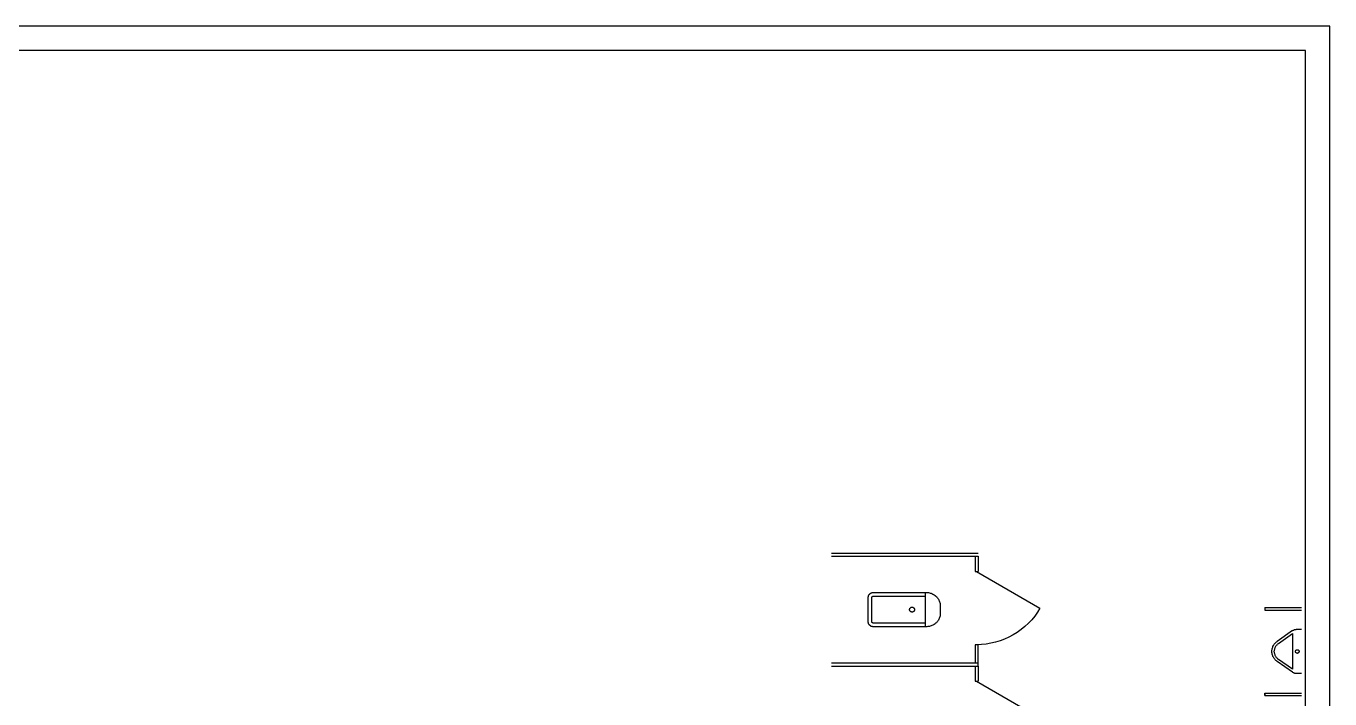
# Model space of a CAD drawing. Extents: x -81148 to 10972, y -53931 to 52487.
# Drawn here: x -34408 to -23725, y 22320 to 27831 of the extents above; entities that cross this region are included whole.
import ezdxf

# ---------------------------------------------------------------- set-up
doc = ezdxf.new("R2010")
doc.units = 0
doc.layers.get('0').update_dxf_attribs({"linetype": 'CONTINUOUS'})

msp = doc.modelspace()

# ---------------------------------------------------------------- linework, layer by layer
for p, q in [((-23725, 27831), (-50758, 27831)), ((-23725, 19414), (-23725, 27831)), ((-23925, 27631), (-50758, 27631)), ((-23925, 19414), (-23925, 27631)), ((-27808, 23514), (-26633, 23514)), ((-26633, 23514), (-26608, 23514)), ((-27808, 23489), (-26633, 23489)), ((-26633, 23489), (-26633, 23364)), ((-26633, 23489), (-26608, 23489)), ((-26608, 23489), (-26608, 23364)), ((-26633, 23364), (-26608, 23364)), ((-26620, 23364), (-26101, 23064)), ((-27494, 23181), (-27492, 23183)), ((-27492, 23183), (-27490, 23184)), ((-27490, 23184), (-27488, 23185)), ((-27488, 23185), (-27486, 23187)), ((-27486, 23187), (-27483, 23188)), ((-27483, 23188), (-27481, 23189)), ((-27481, 23189), (-27478, 23189)), ((-27478, 23189), (-27476, 23190)), ((-27476, 23190), (-27473, 23190)), ((-27473, 23190), (-27471, 23191)), ((-27471, 23191), (-27468, 23191)), ((-27468, 23191), (-27038, 23191)), ((-27038, 23191), (-27028, 23191)), ((-27038, 23161), (-27038, 23191)), ((-27028, 23191), (-27021, 23191)), ((-27021, 23191), (-27014, 23190)), ((-27014, 23190), (-27007, 23189)), ((-27007, 23189), (-27000, 23187)), ((-27000, 23187), (-26993, 23185)), ((-26993, 23185), (-26986, 23182)), ((-26986, 23182), (-26980, 23179)), ((-27508, 23156), (-27507, 23159)), ((-27508, 23153), (-27508, 23156)), ((-27508, 23151), (-27508, 23153)), ((-27508, 22951), (-27508, 23151)), ((-27507, 23161), (-27506, 23164)), ((-27507, 23159), (-27507, 23161)), ((-27506, 23164), (-27505, 23166)), ((-27505, 23166), (-27504, 23169)), ((-27504, 23169), (-27503, 23171)), ((-27503, 23171), (-27501, 23173)), ((-27501, 23173), (-27500, 23175)), ((-27500, 23175), (-27498, 23177)), ((-27498, 23177), (-27496, 23179)), ((-27496, 23179), (-27494, 23181)), ((-27478, 23153), (-27477, 23154)), ((-27478, 23152), (-27478, 23153)), ((-27478, 23153), (-27478, 23153)), ((-27478, 23151), (-27478, 23152)), ((-27478, 22951), (-27478, 23151)), ((-27478, 23151), (-27478, 23151)), ((-27477, 23155), (-27477, 23156)), ((-27477, 23156), (-27476, 23156)), ((-27477, 23154), (-27477, 23155)), ((-27477, 23155), (-27477, 23155)), ((-27476, 23156), (-27476, 23157)), ((-27476, 23157), (-27475, 23157)), ((-27475, 23158), (-27474, 23159)), ((-27475, 23157), (-27475, 23158)), ((-27475, 23158), (-27475, 23158)), ((-27474, 23159), (-27473, 23159)), ((-27473, 23159), (-27473, 23160)), ((-27473, 23160), (-27472, 23160)), ((-27472, 23160), (-27472, 23160)), ((-27472, 23160), (-27471, 23160)), ((-27471, 23160), (-27470, 23161)), ((-27471, 23160), (-27471, 23160)), ((-27470, 23161), (-27469, 23161)), ((-27469, 23161), (-27469, 23161)), ((-27469, 23161), (-27468, 23161)), ((-27468, 23161), (-27038, 23161)), ((-27038, 22941), (-27038, 23161)), ((-26980, 23179), (-26973, 23176)), ((-26973, 23176), (-26967, 23172)), ((-26967, 23172), (-26961, 23168)), ((-26961, 23168), (-26956, 23164)), ((-26956, 23164), (-26950, 23159)), ((-26950, 23159), (-26946, 23153)), ((-26946, 23153), (-26941, 23148)), ((-26941, 23148), (-26937, 23142)), ((-26937, 23142), (-26933, 23136)), ((-26933, 23136), (-26930, 23129)), ((-26930, 23129), (-26927, 23123)), ((-26927, 23123), (-26924, 23116)), ((-26924, 23116), (-26922, 23109)), ((-26922, 23109), (-26920, 23102)), ((-26920, 23102), (-26919, 23095)), ((-26919, 23095), (-26918, 23088)), ((-26918, 23088), (-26918, 23081)), ((-26918, 23081), (-26918, 23021)), ((-27169, 23056), (-27168, 23057)), ((-27169, 23055), (-27169, 23056)), ((-27169, 23054), (-27169, 23055)), ((-27169, 23052), (-27169, 23054)), ((-27169, 23051), (-27169, 23052)), ((-27169, 23050), (-27169, 23051)), ((-27169, 23048), (-27169, 23050)), ((-27169, 23047), (-27169, 23048)), ((-27169, 23046), (-27169, 23047)), ((-27168, 23045), (-27169, 23046)), ((-27168, 23059), (-27167, 23060)), ((-27168, 23057), (-27168, 23059)), ((-27168, 23043), (-27168, 23045)), ((-27167, 23042), (-27168, 23043)), ((-27167, 23061), (-27166, 23062)), ((-27167, 23060), (-27167, 23061)), ((-27167, 23041), (-27167, 23042)), ((-27166, 23040), (-27167, 23041)), ((-27166, 23062), (-27165, 23063)), ((-27165, 23039), (-27166, 23040)), ((-27165, 23063), (-27164, 23064)), ((-27164, 23038), (-27165, 23039)), ((-27164, 23064), (-27163, 23065)), ((-27163, 23037), (-27164, 23038)), ((-27163, 23065), (-27162, 23066)), ((-27162, 23036), (-27163, 23037)), ((-27162, 23066), (-27161, 23067)), ((-27161, 23035), (-27162, 23036)), ((-27161, 23067), (-27160, 23068)), ((-27160, 23034), (-27161, 23035)), ((-27160, 23068), (-27159, 23068)), ((-27159, 23034), (-27160, 23034)), ((-27159, 23068), (-27158, 23069)), ((-27158, 23033), (-27159, 23034)), ((-27158, 23069), (-27157, 23070)), ((-27157, 23033), (-27158, 23033)), ((-27157, 23070), (-27156, 23070)), ((-27156, 23032), (-27157, 23033)), ((-27156, 23070), (-27154, 23070)), ((-27154, 23032), (-27156, 23032)), ((-27154, 23070), (-27153, 23071)), ((-27153, 23031), (-27154, 23032)), ((-27153, 23071), (-27152, 23071)), ((-27152, 23031), (-27153, 23031)), ((-27152, 23071), (-27151, 23071)), ((-27151, 23031), (-27152, 23031)), ((-27151, 23071), (-27149, 23071)), ((-27149, 23031), (-27151, 23031)), ((-27149, 23071), (-27148, 23071)), ((-27148, 23031), (-27149, 23031)), ((-27148, 23071), (-27147, 23071)), ((-27147, 23031), (-27148, 23031)), ((-27147, 23071), (-27145, 23071)), ((-27145, 23031), (-27147, 23031)), ((-27145, 23071), (-27144, 23070)), ((-27144, 23032), (-27145, 23031)), ((-27144, 23070), (-27143, 23070)), ((-27143, 23032), (-27144, 23032)), ((-27143, 23070), (-27142, 23070)), ((-27142, 23033), (-27143, 23032)), ((-27142, 23070), (-27140, 23069)), ((-27140, 23033), (-27142, 23033)), ((-27140, 23069), (-27139, 23068)), ((-27139, 23034), (-27140, 23033)), ((-27139, 23068), (-27138, 23068)), ((-27138, 23034), (-27139, 23034)), ((-27138, 23068), (-27137, 23067)), ((-27137, 23035), (-27138, 23034)), ((-27137, 23067), (-27136, 23066)), ((-27136, 23036), (-27137, 23035)), ((-27136, 23066), (-27135, 23065)), ((-27135, 23037), (-27136, 23036)), ((-27135, 23065), (-27134, 23064)), ((-27134, 23038), (-27135, 23037)), ((-27134, 23064), (-27133, 23063)), ((-27133, 23039), (-27134, 23038)), ((-27133, 23063), (-27133, 23062)), ((-27133, 23062), (-27132, 23061)), ((-27132, 23041), (-27133, 23040)), ((-27133, 23040), (-27133, 23039)), ((-27132, 23061), (-27131, 23060)), ((-27131, 23042), (-27132, 23041)), ((-27131, 23060), (-27131, 23059)), ((-27131, 23059), (-27130, 23057)), ((-27130, 23045), (-27131, 23043)), ((-27131, 23043), (-27131, 23042)), ((-27130, 23057), (-27130, 23056)), ((-27130, 23056), (-27130, 23055)), ((-27130, 23055), (-27129, 23054)), ((-27129, 23048), (-27130, 23047)), ((-27130, 23047), (-27130, 23046)), ((-27130, 23046), (-27130, 23045)), ((-27129, 23054), (-27129, 23052)), ((-27129, 23052), (-27129, 23051)), ((-27129, 23051), (-27129, 23050)), ((-27129, 23050), (-27129, 23048)), ((-26930, 22973), (-26933, 22966)), ((-26927, 22979), (-26930, 22973)), ((-26924, 22986), (-26927, 22979)), ((-26922, 22993), (-26924, 22986)), ((-26920, 23000), (-26922, 22993)), ((-26919, 23007), (-26920, 23000)), ((-26918, 23014), (-26919, 23007)), ((-26918, 23021), (-26918, 23014)), ((-26169, 22968), (-26196, 22939)), ((-26144, 22998), (-26169, 22968)), ((-26122, 23030), (-26144, 22998)), ((-26101, 23064), (-26122, 23030)), ((-24258, 23068), (-24258, 23048)), ((-24258, 23068), (-23958, 23068)), ((-24258, 23048), (-23958, 23048)), ((-27508, 22949), (-27508, 22951)), ((-27508, 22946), (-27508, 22949)), ((-27507, 22943), (-27508, 22946)), ((-27507, 22941), (-27507, 22943)), ((-27506, 22938), (-27507, 22941)), ((-27505, 22936), (-27506, 22938)), ((-27504, 22934), (-27505, 22936)), ((-27503, 22931), (-27504, 22934)), ((-27501, 22929), (-27503, 22931)), ((-27500, 22927), (-27501, 22929)), ((-27498, 22925), (-27500, 22927)), ((-27496, 22923), (-27498, 22925)), ((-27494, 22921), (-27496, 22923)), ((-27492, 22920), (-27494, 22921)), ((-27490, 22918), (-27492, 22920)), ((-27488, 22917), (-27490, 22918)), ((-27486, 22915), (-27488, 22917)), ((-27483, 22914), (-27486, 22915)), ((-27481, 22913), (-27483, 22914)), ((-27478, 22913), (-27481, 22913)), ((-27478, 22950), (-27478, 22951)), ((-27478, 22951), (-27478, 22951)), ((-27478, 22949), (-27478, 22950)), ((-27477, 22948), (-27478, 22949)), ((-27478, 22949), (-27478, 22949)), ((-27476, 22912), (-27478, 22913)), ((-27477, 22947), (-27477, 22948)), ((-27477, 22946), (-27477, 22947)), ((-27477, 22947), (-27477, 22947)), ((-27476, 22946), (-27477, 22946)), ((-27476, 22945), (-27476, 22946)), ((-27475, 22945), (-27476, 22945)), ((-27473, 22912), (-27476, 22912)), ((-27475, 22944), (-27475, 22945)), ((-27474, 22943), (-27475, 22944)), ((-27475, 22944), (-27475, 22944)), ((-27473, 22943), (-27474, 22943)), ((-27472, 22942), (-27473, 22943)), ((-27473, 22943), (-27473, 22943)), ((-27471, 22911), (-27473, 22912)), ((-27471, 22942), (-27472, 22942)), ((-27472, 22942), (-27472, 22942)), ((-27470, 22941), (-27471, 22942)), ((-27471, 22942), (-27471, 22942)), ((-27468, 22911), (-27471, 22911)), ((-27469, 22941), (-27470, 22941)), ((-27468, 22941), (-27469, 22941)), ((-27469, 22941), (-27469, 22941)), ((-27038, 22941), (-27468, 22941)), ((-27038, 22911), (-27468, 22911)), ((-27038, 22911), (-27038, 22941)), ((-27028, 22911), (-27038, 22911)), ((-27021, 22912), (-27028, 22911)), ((-27014, 22912), (-27021, 22912)), ((-27007, 22913), (-27014, 22912)), ((-27000, 22915), (-27007, 22913)), ((-26993, 22917), (-27000, 22915)), ((-26986, 22920), (-26993, 22917)), ((-26980, 22923), (-26986, 22920)), ((-26973, 22926), (-26980, 22923)), ((-26967, 22930), (-26973, 22926)), ((-26961, 22934), (-26967, 22930)), ((-26956, 22939), (-26961, 22934)), ((-26950, 22943), (-26956, 22939)), ((-26946, 22949), (-26950, 22943)), ((-26941, 22954), (-26946, 22949)), ((-26937, 22960), (-26941, 22954)), ((-26933, 22966), (-26937, 22960)), ((-26287, 22865), (-26320, 22844)), ((-26255, 22888), (-26287, 22865)), ((-26225, 22912), (-26255, 22888)), ((-26196, 22939), (-26225, 22912)), ((-24031, 22879), (-24158, 22790)), ((-24031, 22879), (-24028, 22881)), ((-24028, 22881), (-24025, 22883)), ((-24025, 22883), (-24022, 22884)), ((-24022, 22884), (-24019, 22886)), ((-24019, 22886), (-24016, 22887)), ((-24016, 22887), (-24012, 22887)), ((-24012, 22887), (-24009, 22888)), ((-24009, 22888), (-24006, 22888)), ((-24006, 22888), (-24002, 22888)), ((-23958, 22888), (-24002, 22888)), ((-26633, 22764), (-26633, 22614)), ((-26608, 22764), (-26633, 22764)), ((-26581, 22765), (-26620, 22764)), ((-26608, 22614), (-26608, 22764)), ((-26542, 22769), (-26581, 22765)), ((-26503, 22775), (-26542, 22769)), ((-26465, 22784), (-26503, 22775)), ((-26428, 22795), (-26465, 22784)), ((-26391, 22809), (-26428, 22795)), ((-26355, 22825), (-26391, 22809)), ((-26320, 22844), (-26355, 22825)), ((-24192, 22750), (-24189, 22756)), ((-24189, 22756), (-24185, 22762)), ((-24185, 22762), (-24182, 22767)), ((-24182, 22767), (-24177, 22773)), ((-24177, 22773), (-24173, 22777)), ((-24173, 22777), (-24168, 22782)), ((-24168, 22782), (-24163, 22786)), ((-24168, 22751), (-24165, 22756)), ((-24165, 22756), (-24162, 22760)), ((-24163, 22786), (-24158, 22790)), ((-24162, 22760), (-24159, 22764)), ((-24159, 22764), (-24155, 22767)), ((-24155, 22767), (-24151, 22771)), ((-24151, 22771), (-24147, 22774)), ((-24147, 22774), (-24031, 22855)), ((-24031, 22855), (-24031, 22562)), ((-24201, 22712), (-24200, 22718)), ((-24201, 22705), (-24201, 22712)), ((-24200, 22699), (-24201, 22705)), ((-24200, 22718), (-24199, 22725)), ((-24199, 22692), (-24200, 22699)), ((-24199, 22725), (-24198, 22731)), ((-24198, 22685), (-24199, 22692)), ((-24198, 22731), (-24196, 22738)), ((-24196, 22679), (-24198, 22685)), ((-24196, 22738), (-24194, 22744)), ((-24194, 22673), (-24196, 22679)), ((-24194, 22744), (-24192, 22750)), ((-24192, 22667), (-24194, 22673)), ((-24189, 22661), (-24192, 22667)), ((-24185, 22655), (-24189, 22661)), ((-24182, 22650), (-24185, 22655)), ((-24177, 22644), (-24182, 22650)), ((-24181, 22711), (-24180, 22716)), ((-24181, 22706), (-24181, 22711)), ((-24180, 22701), (-24181, 22706)), ((-24180, 22722), (-24178, 22727)), ((-24180, 22716), (-24180, 22722)), ((-24180, 22695), (-24180, 22701)), ((-24178, 22690), (-24180, 22695)), ((-24178, 22727), (-24177, 22732)), ((-24177, 22685), (-24178, 22690)), ((-24177, 22732), (-24175, 22737)), ((-24175, 22680), (-24177, 22685)), ((-24175, 22737), (-24173, 22742)), ((-24173, 22675), (-24175, 22680)), ((-24173, 22742), (-24171, 22747)), ((-24171, 22670), (-24173, 22675)), ((-24171, 22747), (-24168, 22751)), ((-24168, 22666), (-24171, 22670)), ((-24165, 22661), (-24168, 22666)), ((-24162, 22657), (-24165, 22661)), ((-24159, 22653), (-24162, 22657)), ((-24155, 22650), (-24159, 22653)), ((-24151, 22646), (-24155, 22650)), ((-24008, 22711), (-24007, 22712)), ((-24008, 22710), (-24008, 22711)), ((-24008, 22709), (-24008, 22710)), ((-24008, 22708), (-24008, 22709)), ((-24008, 22707), (-24008, 22708)), ((-24008, 22706), (-24008, 22707)), ((-24008, 22707), (-24008, 22707)), ((-24007, 22705), (-24008, 22706)), ((-24007, 22714), (-24006, 22715)), ((-24007, 22713), (-24007, 22714)), ((-24007, 22712), (-24007, 22713)), ((-24007, 22704), (-24007, 22705)), ((-24007, 22703), (-24007, 22704)), ((-24006, 22702), (-24007, 22703)), ((-24006, 22716), (-24005, 22717)), ((-24006, 22715), (-24006, 22716)), ((-24006, 22701), (-24006, 22702)), ((-24005, 22700), (-24006, 22701)), ((-24005, 22717), (-24005, 22718)), ((-24005, 22718), (-24004, 22718)), ((-24005, 22699), (-24005, 22700)), ((-24004, 22699), (-24005, 22699)), ((-24004, 22719), (-24003, 22720)), ((-24004, 22718), (-24004, 22719)), ((-24004, 22698), (-24004, 22699)), ((-24003, 22697), (-24004, 22698)), ((-24003, 22720), (-24002, 22720)), ((-24002, 22697), (-24003, 22697)), ((-24002, 22720), (-24001, 22721)), ((-24001, 22696), (-24002, 22697)), ((-24001, 22721), (-24000, 22721)), ((-24000, 22695), (-24001, 22696)), ((-24000, 22721), (-24000, 22722)), ((-24000, 22722), (-23999, 22722)), ((-23999, 22695), (-24000, 22695)), ((-24000, 22695), (-24000, 22695)), ((-23999, 22722), (-23998, 22723)), ((-23998, 22694), (-23999, 22695)), ((-23998, 22723), (-23997, 22723)), ((-23997, 22694), (-23998, 22694)), ((-23997, 22723), (-23996, 22723)), ((-23996, 22694), (-23997, 22694)), ((-23996, 22723), (-23995, 22723)), ((-23995, 22694), (-23996, 22694)), ((-23995, 22723), (-23994, 22723)), ((-23994, 22693), (-23995, 22694)), ((-23994, 22723), (-23993, 22723)), ((-23993, 22693), (-23994, 22693)), ((-23993, 22723), (-23992, 22723)), ((-23992, 22693), (-23993, 22693)), ((-23992, 22723), (-23991, 22723)), ((-23991, 22694), (-23992, 22693)), ((-23991, 22723), (-23990, 22723)), ((-23990, 22694), (-23991, 22694)), ((-23990, 22723), (-23989, 22723)), ((-23989, 22694), (-23990, 22694)), ((-23989, 22723), (-23988, 22723)), ((-23988, 22694), (-23989, 22694)), ((-23988, 22723), (-23987, 22722)), ((-23987, 22695), (-23988, 22694)), ((-23987, 22722), (-23986, 22722)), ((-23986, 22695), (-23987, 22695)), ((-23986, 22722), (-23985, 22721)), ((-23985, 22695), (-23986, 22695)), ((-23985, 22721), (-23985, 22721)), ((-23985, 22721), (-23984, 22720)), ((-23984, 22697), (-23985, 22696)), ((-23985, 22696), (-23985, 22695)), ((-23984, 22720), (-23983, 22720)), ((-23983, 22697), (-23984, 22697)), ((-23983, 22720), (-23982, 22719)), ((-23982, 22698), (-23983, 22697)), ((-23982, 22719), (-23982, 22718)), ((-23982, 22718), (-23981, 22718)), ((-23981, 22699), (-23982, 22699)), ((-23982, 22699), (-23982, 22698)), ((-23981, 22718), (-23980, 22717)), ((-23980, 22700), (-23981, 22699)), ((-23980, 22717), (-23980, 22716)), ((-23980, 22716), (-23979, 22715)), ((-23979, 22702), (-23980, 22701)), ((-23980, 22701), (-23980, 22700)), ((-23979, 22715), (-23979, 22714)), ((-23979, 22714), (-23979, 22713)), ((-23979, 22713), (-23978, 22712)), ((-23978, 22705), (-23979, 22704)), ((-23979, 22704), (-23979, 22703)), ((-23979, 22703), (-23979, 22702)), ((-23978, 22712), (-23978, 22711)), ((-23978, 22711), (-23978, 22710)), ((-23978, 22710), (-23978, 22709)), ((-23978, 22709), (-23978, 22708)), ((-23978, 22708), (-23978, 22707)), ((-23978, 22707), (-23978, 22707)), ((-23978, 22707), (-23978, 22706)), ((-23978, 22706), (-23978, 22705)), ((-27808, 22614), (-26633, 22614)), ((-27808, 22589), (-26633, 22589)), ((-26633, 22614), (-26608, 22614)), ((-26633, 22589), (-26633, 22464)), ((-26633, 22589), (-26608, 22589)), ((-26608, 22589), (-26608, 22614)), ((-26608, 22589), (-26608, 22464)), ((-24173, 22639), (-24177, 22644)), ((-24168, 22635), (-24173, 22639)), ((-24163, 22631), (-24168, 22635)), ((-24158, 22627), (-24163, 22631)), ((-24031, 22538), (-24158, 22627)), ((-24147, 22643), (-24151, 22646)), ((-24031, 22562), (-24147, 22643)), ((-26633, 22464), (-26608, 22464)), ((-26620, 22464), (-26101, 22164)), ((-24028, 22536), (-24031, 22538)), ((-24025, 22534), (-24028, 22536)), ((-24022, 22533), (-24025, 22534)), ((-24019, 22531), (-24022, 22533)), ((-24016, 22530), (-24019, 22531)), ((-24012, 22529), (-24016, 22530)), ((-24009, 22529), (-24012, 22529)), ((-24006, 22529), (-24009, 22529)), ((-24002, 22528), (-24006, 22529)), ((-23958, 22528), (-24002, 22528)), ((-24258, 22348), (-24258, 22368)), ((-24258, 22368), (-23958, 22368)), ((-24258, 22368), (-24258, 22348)), ((-24258, 22368), (-23958, 22368)), ((-24258, 22348), (-23958, 22348)), ((-24258, 22348), (-23958, 22348))]:
    msp.add_line(p, q)

doc.saveas('drawing.dxf')
